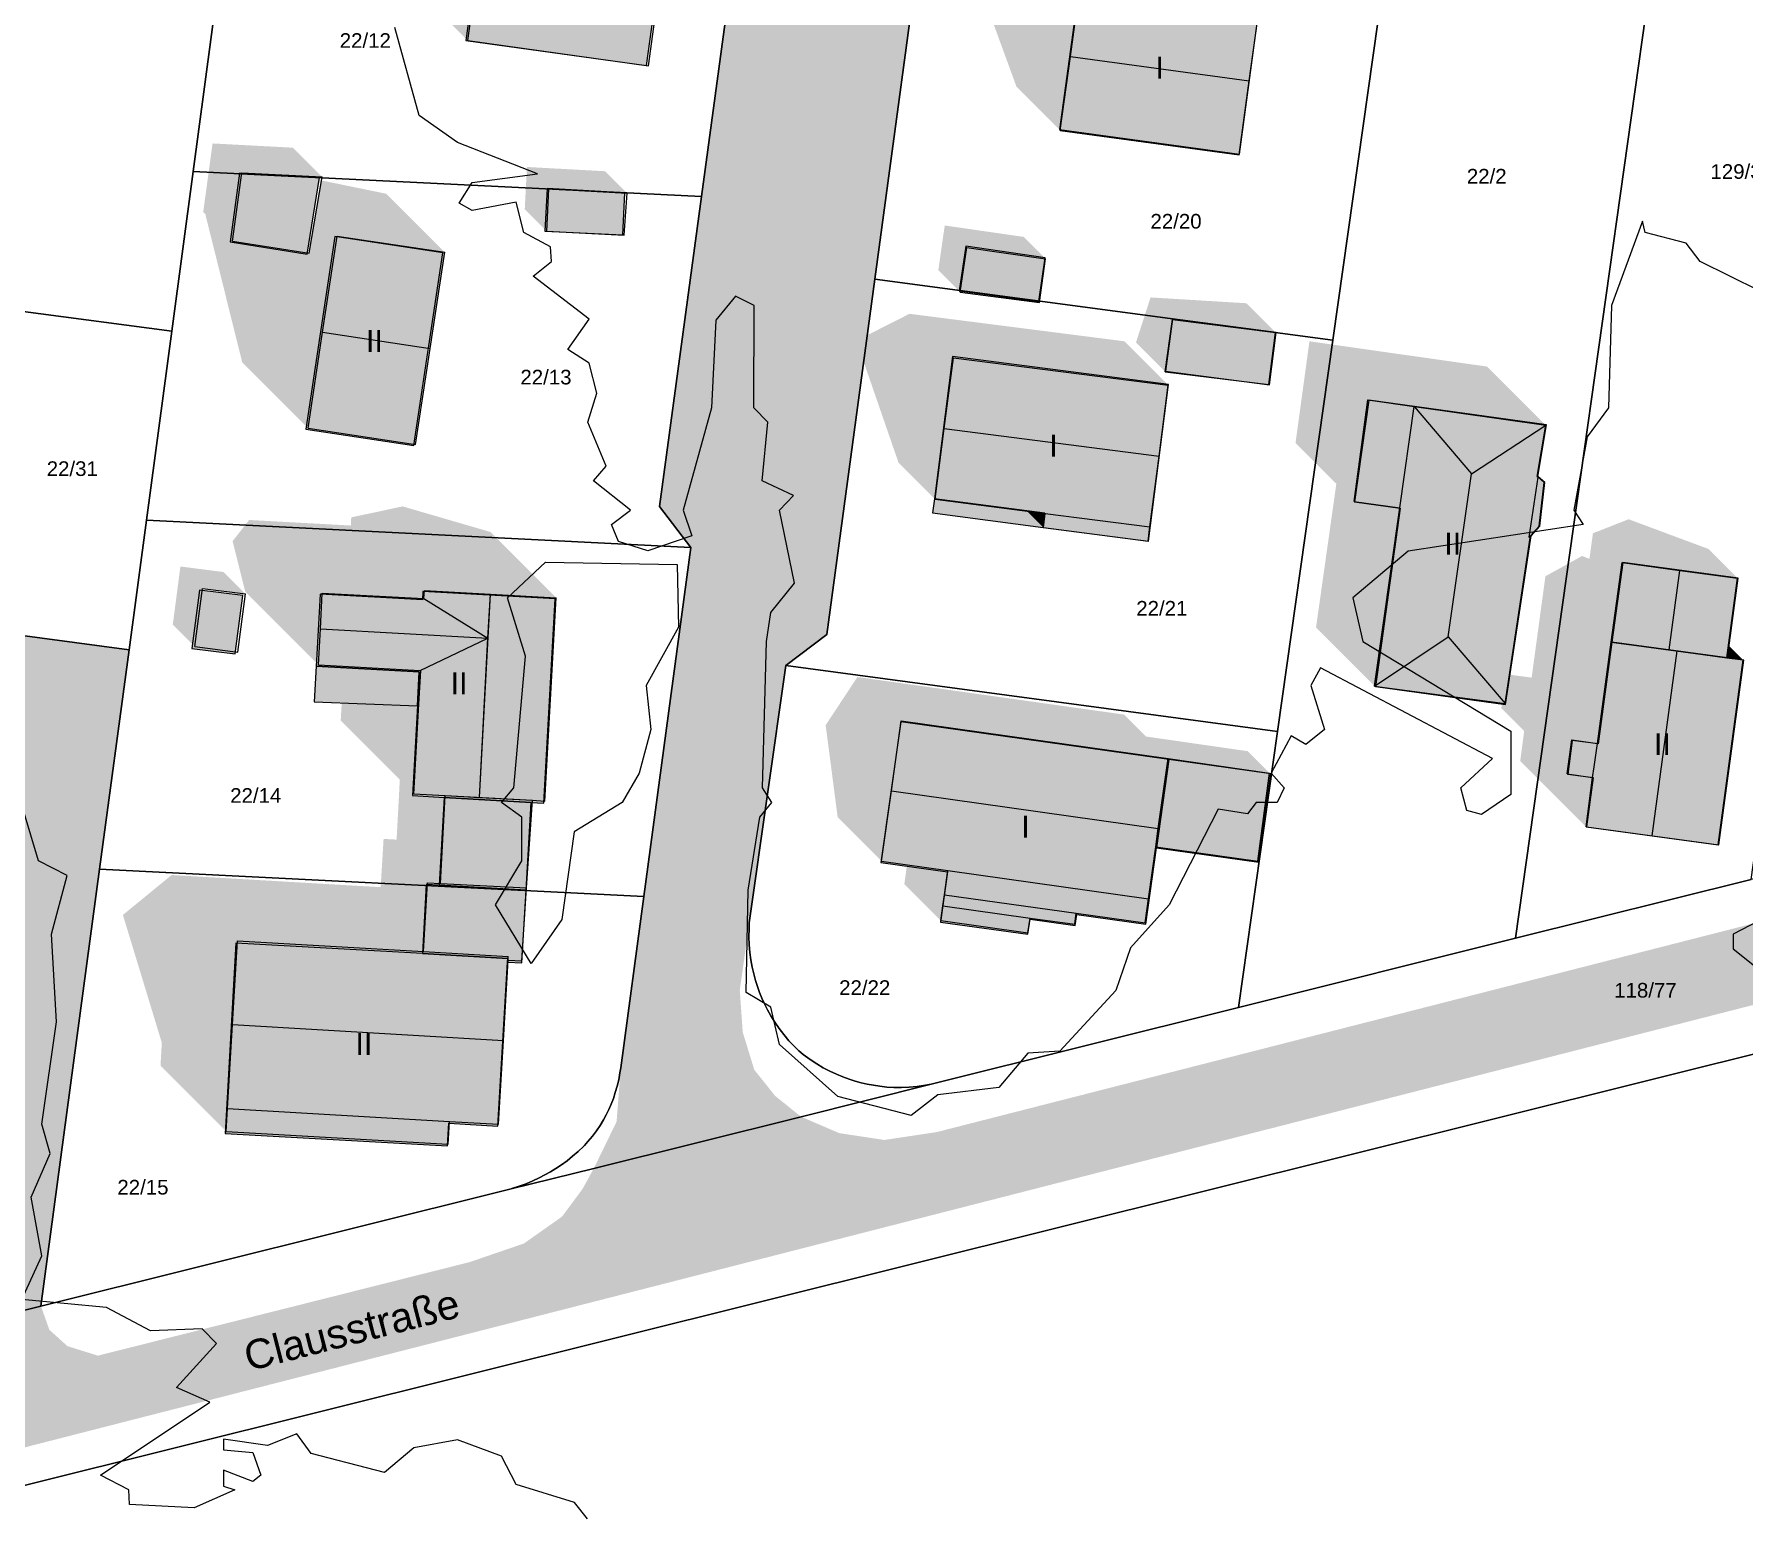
# Model space of a CAD drawing. Header units: millimetres. Extents: x 238 to 3518, y -74 to 2735.
# Drawn here: x 1801.6 to 1918.4, y 1655.5 to 1756.8 of the extents above; entities that cross this region are included whole.
import ezdxf
from ezdxf.enums import TextEntityAlignment as Align

# ---------------------------------------------------------------- set-up
doc = ezdxf.new("R2010")
doc.units = ezdxf.units.MM
for name, color, linetype in [('LP_Flurstueck_bez', 7, 'Continuous'), ('LP_Flurstuecke', 8, 'Continuous'), ('LP_Gebaeude_Dachaufsicht', 9, 'Continuous'), ('LP_Gebaeude_Dachschatten', 253, 'Continuous'), ('LP_Gebaeude_F', 254, 'Continuous'), ('LP_Gebaeude_Geschosszahl', 7, 'Continuous'), ('LP_Gebaeude_Schatten', 7, 'Continuous'), ('LP_Gebaeude_U', 7, 'Continuous'), ('LP_Topographie_Hoehenlinien', 8, 'Continuous'), ('LP_Verkehr_Strassen', 9, 'Continuous'), ('LP_Verkehr_Strassennamen', 7, 'Continuous')]:
    doc.layers.add(name, color=color, linetype=linetype)
doc.styles.get("Standard").update_dxf_attribs({"font": 'arial.ttf'})

msp = doc.modelspace()

# ---------------------------------------------------------------- hatches: boundary and pattern name
at = {"layer": 'LP_Gebaeude_Dachschatten'}
for points in [[(1885.31, 1758.64), (1873.08, 1760.3), (1872.39, 1755.24), (1884.62, 1753.58)], [(1829.62, 1741.85), (1822.27, 1742.96), (1821.27, 1736.39), (1828.63, 1735.27)], [(1879.08, 1732.76), (1864.39, 1734.64), (1863.76, 1729.8), (1878.46, 1727.91)], [(1898.21, 1715.55), (1899.81, 1726.7), (1895.88, 1731.31), (1894.9, 1724.36), (1893.18, 1712.18)], [(1899.81, 1726.7), (1904.88, 1730.03), (1895.88, 1731.31)], [(1910.11, 1720.63), (1909.36, 1715.19), (1913.31, 1714.66), (1914.05, 1720.09)], [(1832.57, 1715.45), (1828.2, 1718.16), (1828.2, 1718.16), (1821.25, 1718.54), (1821.12, 1716.09)], [(1832.74, 1718.47), (1828.23, 1718.72), (1828.2, 1718.16), (1828.2, 1718.16), (1832.57, 1715.45)], [(1831.99, 1704.57), (1835.62, 1704.37), (1836.47, 1704.32), (1837.24, 1718.22), (1832.74, 1718.47)], [(1832.57, 1715.45), (1827.95, 1713.25), (1827.98, 1713.25), (1827.85, 1710.95), (1827.51, 1704.82), (1829.65, 1704.7), (1831.99, 1704.57)], [(1913.87, 1714.58), (1909.36, 1715.19), (1908.42, 1708.26), (1908.42, 1708.26), (1908.2, 1706.66), (1908.09, 1705.94), (1907.64, 1702.56), (1912.15, 1701.95)], [(1878.4, 1702.44), (1879.07, 1707.23), (1860.83, 1709.8), (1860.16, 1705.01)], [(1908.09, 1705.94), (1908.2, 1706.66), (1908.42, 1708.26), (1906.66, 1708.5), (1906.35, 1706.17)], [(1833.63, 1687.95), (1833.95, 1693.44), (1833.96, 1693.69), (1828.16, 1694.02), (1815.45, 1694.76), (1815.12, 1689.03)]]:
    msp.add_hatch(color=253, dxfattribs=at).paths.add_polyline_path(points)
at = {"layer": 'LP_Gebaeude_F'}
for points in [[(1831.07, 1756.34), (1843.41, 1754.62), (1844.8, 1764.64), (1832.46, 1766.35)], [(1871.65, 1750.24), (1883.94, 1748.56), (1885.32, 1758.7), (1873.04, 1760.38)], [(1814.95, 1742.57), (1820.21, 1741.72), (1821.05, 1746.97), (1815.58, 1747.25)], [(1836.47, 1743.29), (1841.79, 1743.05), (1841.94, 1745.92), (1836.62, 1746.2)], [(1820.13, 1729.74), (1827.51, 1728.63), (1829.48, 1741.82), (1822.11, 1742.93)], [(1864.79, 1739.2), (1870.24, 1738.49), (1870.67, 1741.47), (1865.24, 1742.27)], [(1878.9, 1733.71), (1886, 1732.79), (1886.46, 1736.36), (1879.37, 1737.29)], [(1863.09, 1724.98), (1870.65, 1724), (1870.53, 1723.03), (1877.72, 1722.1), (1879.1, 1732.8), (1864.34, 1734.71)], [(1891.82, 1724.79), (1894.94, 1724.35), (1893.25, 1712.16), (1902.14, 1710.92), (1903.89, 1722.46), (1904.49, 1723.12), (1904.82, 1726.1), (1904.34, 1726.52), (1904.93, 1730.05), (1892.79, 1731.74)], [(1862.96, 1724.02), (1870.53, 1723.03), (1870.65, 1724), (1863.09, 1724.98)], [(1909.41, 1715.18), (1917.3, 1714.11), (1918.04, 1719.56), (1910.15, 1720.63)], [(1812.33, 1714.76), (1815.3, 1714.38), (1815.81, 1718.37), (1812.85, 1718.75)], [(1820.83, 1713.54), (1827.88, 1713.15), (1827.76, 1710.84), (1827.42, 1704.7), (1829.59, 1704.57), (1835.53, 1704.23), (1836.4, 1704.18), (1837.16, 1718.15), (1828.12, 1718.65), (1828.09, 1718.08), (1821.1, 1718.46)], [(1906.39, 1706.15), (1908.13, 1705.92), (1907.67, 1702.55), (1916.71, 1701.32), (1918.42, 1713.96), (1917.3, 1714.11), (1909.41, 1715.18), (1908.46, 1708.24), (1906.7, 1708.47)], [(1820.7, 1711.1), (1827.76, 1710.84), (1827.88, 1713.15), (1820.83, 1713.54)], [(1859.44, 1700.12), (1863.99, 1699.48), (1863.51, 1696.04), (1869.49, 1695.21), (1869.63, 1696.23), (1872.72, 1695.8), (1872.82, 1696.56), (1877.54, 1695.9), (1878.27, 1701.13), (1879.12, 1707.15), (1860.79, 1709.73)], [(1878.27, 1701.13), (1885.26, 1700.14), (1886.1, 1706.17), (1879.12, 1707.15)], [(1829.24, 1698.56), (1835.18, 1698.22), (1835.53, 1704.23), (1829.59, 1704.57)], [(1828.09, 1693.89), (1833.93, 1693.56), (1833.92, 1693.3), (1834.89, 1693.25), (1835.18, 1698.22), (1829.24, 1698.56), (1828.35, 1698.61)], [(1814.61, 1681.59), (1829.8, 1680.73), (1829.89, 1682.29), (1833.26, 1682.09), (1833.92, 1693.3), (1833.93, 1693.56), (1828.09, 1693.89), (1815.34, 1694.61)]]:
    msp.add_hatch(color=254, dxfattribs=at).paths.add_polyline_path(points)
at = {"layer": 'LP_Gebaeude_Schatten'}
for points in [[(1844.94, 1764.59), (1832.59, 1766.32), (1831.19, 1756.32), (1828.19, 1759.32), (1826.32, 1764.44), (1827.51, 1764.37), (1827.75, 1769.34), (1829.09, 1769.82), (1841.94, 1767.59), (1844.94, 1764.59)], [(1865.39, 1762.24), (1870.08, 1763.3), (1882.31, 1761.64), (1885.31, 1758.64), (1873.08, 1760.3), (1871.7, 1750.18), (1868.7, 1753.18), (1865.39, 1762.24)], [(1813.27, 1744.39), (1813.3, 1744.41), (1813.11, 1744.6), (1813.75, 1749.29), (1819.23, 1749), (1821.23, 1747), (1815.75, 1747.29), (1815.11, 1742.6), (1820.36, 1741.79), (1821.19, 1746.76), (1825.62, 1745.85), (1829.62, 1741.85), (1822.27, 1742.96), (1820.28, 1729.81), (1815.78, 1734.31), (1813.27, 1744.39)], [(1835.24, 1747.68), (1840.58, 1747.39), (1842.08, 1745.89), (1836.74, 1746.18), (1836.59, 1743.28), (1835.09, 1744.78), (1835.24, 1747.68)], [(1863.8, 1743.68), (1869.19, 1742.9), (1870.69, 1741.4), (1865.3, 1742.18), (1864.86, 1739.12), (1863.36, 1740.62), (1863.8, 1743.68)], [(1877.87, 1738.76), (1884.42, 1738.36), (1886.42, 1736.36), (1879.37, 1737.26), (1878.87, 1733.67), (1876.87, 1735.67), (1877.87, 1738.76)], [(1857.76, 1735.8), (1861.39, 1737.64), (1876.08, 1735.76), (1879.08, 1732.76), (1864.39, 1734.64), (1863.14, 1724.96), (1860.64, 1727.46), (1857.76, 1735.8)], [(1890.57, 1726.02), (1887.78, 1728.81), (1888.73, 1735.76), (1891.88, 1735.31), (1900.88, 1734.03), (1904.88, 1730.03), (1895.88, 1731.31), (1892.73, 1731.76), (1891.78, 1724.81), (1894.9, 1724.36), (1893.18, 1712.18), (1889.18, 1716.18), (1890.57, 1726.02)], [(1904.36, 1726.46), (1904.3, 1726.52), (1904.31, 1726.56), (1904.77, 1726.1), (1904.36, 1726.46)], [(1815.12, 1722.09), (1816.25, 1723.54), (1823.2, 1723.16), (1823.23, 1723.72), (1824.98, 1724.09), (1826.74, 1724.47), (1826.74, 1724.47), (1826.74, 1724.47), (1832.74, 1722.72), (1837.24, 1718.22), (1832.74, 1718.47), (1828.23, 1718.72), (1828.2, 1718.16), (1821.25, 1718.54), (1821.12, 1716.09), (1820.98, 1713.64), (1815.98, 1718.64), (1815.12, 1722.09)], [(1870.67, 1723.99), (1870.54, 1723.02), (1869.41, 1724.15), (1870.67, 1723.99)], [(1903.92, 1712.76), (1904.86, 1719.69), (1907.37, 1721.08), (1907.87, 1720.88), (1908.11, 1722.63), (1910.55, 1723.59), (1916, 1721.56), (1918, 1719.56), (1910.11, 1720.63), (1909.36, 1715.19), (1908.42, 1708.26), (1908.42, 1708.26), (1906.66, 1708.5), (1906.35, 1706.17), (1908.09, 1705.94), (1907.64, 1702.56), (1903.14, 1707.06), (1903.41, 1709.11), (1901.85, 1710.67), (1901.89, 1711), (1902.1, 1710.98), (1902.4, 1712.96), (1903.92, 1712.76), (1903.92, 1712.76)], [(1815.99, 1718.48), (1813.05, 1718.86), (1812.53, 1714.88), (1811.03, 1716.38), (1811.55, 1720.36), (1814.49, 1719.98), (1815.99, 1718.48)], [(1909.36, 1715.19), (1917.26, 1714.12), (1913.87, 1714.58), (1909.36, 1715.19)], [(1917.26, 1714.12), (1917.37, 1714.97), (1918.38, 1713.97), (1917.26, 1714.12)], [(1822.51, 1709.82), (1822.51, 1709.82), (1822.72, 1713.54), (1827.95, 1713.25), (1827.98, 1713.25), (1827.85, 1710.95), (1827.51, 1704.82), (1829.65, 1704.7), (1829.33, 1698.68), (1828.44, 1698.73), (1828.16, 1694.02), (1815.45, 1694.76), (1815.12, 1689.03), (1814.78, 1683.29), (1814.69, 1681.73), (1810.19, 1686.23), (1810.28, 1687.79), (1807.62, 1696.53), (1810.95, 1699.26), (1823.66, 1698.52), (1825.24, 1698.43), (1825.44, 1701.73), (1826.33, 1701.68), (1826.55, 1705.78), (1822.51, 1709.82), (1822.51, 1709.82)], [(1884.5, 1707.73), (1886, 1706.23), (1879.07, 1707.23), (1860.83, 1709.8), (1860.16, 1705.01), (1859.48, 1700.21), (1856.48, 1703.21), (1855.66, 1709.51), (1857.83, 1712.8), (1876.07, 1710.23), (1877.57, 1708.73), (1884.5, 1707.73)], [(1861.18, 1699.66), (1861.23, 1699.96), (1864.02, 1699.57), (1863.79, 1697.91), (1863.68, 1697.16), (1863.54, 1696.14), (1861.04, 1698.64), (1861.18, 1699.66)]]:
    msp.add_hatch(color=7, dxfattribs=at).paths.add_polyline_path(points)
at = {"layer": 'LP_Verkehr_Strassen'}
for points in [[(1814.41, 1875.44), (1831.17, 1873.19), (1840.09, 1871.99), (1849.02, 1870.8), (1861.79, 1869.08), (1864.42, 1867.53), (1865.2, 1864.6), (1860.15, 1826.97), (1843.4, 1829.19), (1834.48, 1830.36), (1834.09, 1827.39), (1859.75, 1824), (1857.76, 1809.14), (1855.77, 1794.3), (1855.57, 1793.63), (1853.46, 1792.18), (1850.4, 1769.54), (1847.17, 1745.66), (1844.31, 1724.46), (1846.45, 1721.66), (1843.23, 1697.78), (1841.65, 1686.08), (1841.37, 1682.4), (1839.81, 1679.19), (1853.98, 1682.73), (1852.21, 1684.15), (1850.78, 1685.94), (1849.99, 1688.52), (1849.79, 1691.39), (1850.44, 1695.99), (1852.94, 1713.58), (1855.74, 1715.7), (1859.03, 1740), (1862.65, 1766.79), (1865.66, 1789.08), (1863.53, 1791.89), (1863.79, 1793.93), (1865.79, 1808.78), (1867.85, 1824.12), (1869.72, 1837.99), (1870.91, 1846.91), (1872.11, 1855.82), (1874.24, 1871.64), (1876.87, 1876.67), (1878.28, 1880.25), (1879.48, 1881.4), (1881.67, 1882.19), (1887.8, 1876.95), (1914.83, 1854.74), (1914.19, 1850.12), (1912.97, 1841.23), (1915.95, 1840.83), (1917.55, 1852.5), (1937.93, 1835.76), (1958.82, 1818.55), (1978.23, 1802.55), (1979.75, 1798.1), (1996.84, 1784.07), (2015.88, 1768.44), (2016.22, 1770.84), (2033.01, 1757.14), (2036.22, 1749), (2032.37, 1721.08), (2031.69, 1716.13), (2043.91, 1716.77), (2043.35, 1718.05), (2043.26, 1719.41), (2043.61, 1721.88), (2047.18, 1747.11), (2047.41, 1749.84), (2047.29, 1751.62), (2047.08, 1753.19), (2046.68, 1754.76), (2050.9, 1754.92), (2051.49, 1759.27), (2038.58, 1766.14), (2017.9, 1783.01), (1998.87, 1798.61), (1981.79, 1812.58), (1979.46, 1811.29), (1979.54, 1811.84), (1960.09, 1827.8), (1933.48, 1849.64), (1922.2, 1858.9), (1908.9, 1869.82), (1896.16, 1880.27), (1883.38, 1890.76), (1874.55, 1896.55), (1865.63, 1897.74), (1855.95, 1899.03), (1854.59, 1901.3), (1854.22, 1904.37), (1856.6, 1922.15), (1856.36, 1933.56), (1852.83, 1934.04), (1853.09, 1922.33), (1849.68, 1896.89), (1851.42, 1896.66), (1849.03, 1878.83), (1847.51, 1876.18), (1844.53, 1875.4), (1814.94, 1879.37)], [(1684.95, 1630.49), (1691.98, 1632.44), (1711.15, 1637.4), (1790.26, 1657.39), (1961.12, 1701.14), (1963.45, 1700.95), (1965.01, 1700.21), (1965.96, 1698.57), (1974.99, 1700.55), (1975.95, 1702.44), (1977.38, 1703.89), (1979.48, 1704.73), (1982.82, 1705.37), (2008.39, 1706.67), (2070.66, 1709.79), (2097.35, 1711.14), (2100.3, 1711.45), (2103.91, 1712.08), (2108.9, 1713.37), (2114.41, 1714.95), (2118.28, 1716.86), (2121.14, 1718.44), (2122.96, 1719.16), (2125.74, 1719.56), (2128.28, 1719.63), (2131.61, 1719.24), (2133.86, 1718.62), (2136.34, 1717.56), (2138.1, 1716.53), (2140.74, 1715.43), (2144.02, 1714.64), (2147.73, 1714.7), (2159.2, 1716.02), (2151.7, 1720.1), (2147.65, 1719.4), (2144.23, 1719.56), (2141.69, 1720.51), (2139.63, 1722.02), (2138.36, 1723.86), (2137.87, 1725.4), (2137.57, 1727.59), (2130.34, 1733.9), (2127.01, 1729.79), (2123.6, 1726.38), (2118.67, 1723.05), (2113.52, 1720.45), (2108.36, 1718.52), (2102.64, 1717.02), (2095.81, 1716.06), (2049.86, 1714.95), (2047, 1715.11), (2045.17, 1715.59), (2043.91, 1716.77), (2031.69, 1716.13), (2030.92, 1714.55), (2029.38, 1713.76), (2026.84, 1713.21), (1985.72, 1710.9), (1981.67, 1710.59), (1978.26, 1709.63), (1975.09, 1708.13), (1972.39, 1706.54), (1970.08, 1705.9), (1967.47, 1705.82), (1964.93, 1706.22), (1962.15, 1706.62), (1959.45, 1706.22), (1919.84, 1696.14), (1863.25, 1681.68), (1859.67, 1681.14), (1856.58, 1681.61), (1853.98, 1682.73), (1839.81, 1679.19), (1839.04, 1677.79), (1837.64, 1675.9), (1835.03, 1674.06), (1831.33, 1672.79), (1805.91, 1666.39), (1803.83, 1667.04), (1802.59, 1668.16), (1802.02, 1669.78), (1806.03, 1699.66), (1808.04, 1714.67), (1798.34, 1715.97), (1797.7, 1716.8), (1800.46, 1737.85), (1797.09, 1738.3), (1796.02, 1730.37), (1791.76, 1698.65), (1798.7, 1697.66), (1794.71, 1667.95), (1794.24, 1666.23), (1792.96, 1664.5), (1791.26, 1662.82), (1767.65, 1656.75), (1765.53, 1657.17), (1763.87, 1658.36), (1763.39, 1660.12), (1759.74, 1659.21), (1759.41, 1657.63), (1758.11, 1655.82), (1756.01, 1654.09), (1694.02, 1638.79), (1689.27, 1637.85), (1685.89, 1637.67)]]:
    msp.add_hatch(color=9, dxfattribs=at).paths.add_polyline_path(points)

# ---------------------------------------------------------------- linework, layer by layer
at = {"layer": 'LP_Flurstuecke', "color": 8}
for points in [[(1790.01, 1767.74), (1799.07, 1753.18), (1797.09, 1738.3), (1800.46, 1737.85), (1810.96, 1736.45), (1812.43, 1747.38), (1815.62, 1771.23), (1818.95, 1796.02), (1803.92, 1796.71), (1803.65, 1794.77), (1801.16, 1776.2), (1791.22, 1776.64)], [(1883.88, 1690.21), (1902.82, 1694.94), (1916.41, 1791.48), (1909.21, 1791.82), (1898.31, 1792.33), (1897.61, 1787.36), (1894.11, 1762.6), (1890.33, 1735.84), (1886.55, 1709.07)], [(1902.82, 1694.94), (1918.92, 1698.96), (1931.72, 1790.77), (1916.41, 1791.48)], [(1812.43, 1747.38), (1847.17, 1745.66), (1850.4, 1769.54), (1815.62, 1771.23)], [(1859.03, 1740), (1890.33, 1735.84), (1894.11, 1762.6), (1862.65, 1766.79)], [(1809.23, 1723.52), (1846.45, 1721.66), (1844.31, 1724.46), (1847.17, 1745.66), (1812.43, 1747.38), (1810.96, 1736.45)], [(1852.94, 1713.58), (1886.55, 1709.07), (1890.33, 1735.84), (1859.03, 1740), (1855.74, 1715.7)], [(1791.76, 1698.65), (1798.7, 1697.66), (1794.71, 1667.95), (1802.02, 1669.78), (1806.03, 1699.66), (1808.04, 1714.67), (1798.34, 1715.97), (1797.7, 1716.8), (1800.46, 1737.85), (1797.09, 1738.3), (1796.02, 1730.37)], [(1797.7, 1716.8), (1798.34, 1715.97), (1808.04, 1714.67), (1809.23, 1723.52), (1810.96, 1736.45), (1800.46, 1737.85)], [(1806.03, 1699.66), (1843.23, 1697.78), (1846.45, 1721.66), (1809.23, 1723.52), (1808.04, 1714.67)], [(1850.44, 1695.99), (1850.42, 1695.61), (1850.41, 1695.04), (1850.43, 1694.49), (1850.47, 1693.96), (1850.54, 1693.45), (1850.63, 1692.96), (1850.74, 1692.5), (1850.86, 1692.05), (1850.99, 1691.63), (1851.14, 1691.23), (1851.3, 1690.84), (1851.48, 1690.44), (1851.69, 1690.03), (1851.92, 1689.62), (1852.18, 1689.2), (1852.47, 1688.77), (1852.8, 1688.35), (1853.15, 1687.93), (1853.55, 1687.51), (1853.82, 1687.24), (1854.13, 1686.99), (1854.59, 1686.65), (1855.05, 1686.34), (1855.5, 1686.08), (1855.95, 1685.84), (1856.4, 1685.63), (1856.83, 1685.45), (1857.26, 1685.29), (1857.68, 1685.16), (1858.08, 1685.05), (1858.49, 1684.96), (1858.92, 1684.88), (1859.37, 1684.81), (1859.84, 1684.76), (1860.33, 1684.73), (1860.84, 1684.73), (1861.37, 1684.75), (1861.91, 1684.8), (1862.48, 1684.88), (1862.88, 1684.96), (1883.88, 1690.21), (1886.55, 1709.07), (1852.94, 1713.58)], [(1802.02, 1669.78), (1834.15, 1677.8), (1834.21, 1677.82), (1834.71, 1677.98), (1835.19, 1678.15), (1835.64, 1678.34), (1836.07, 1678.54), (1836.47, 1678.75), (1836.85, 1678.96), (1837.22, 1679.19), (1837.6, 1679.44), (1837.98, 1679.72), (1838.36, 1680.03), (1838.74, 1680.36), (1839.12, 1680.72), (1839.17, 1680.77), (1839.41, 1681.03), (1839.72, 1681.4), (1839.99, 1681.77), (1840.24, 1682.14), (1840.47, 1682.51), (1840.66, 1682.87), (1840.84, 1683.23), (1841, 1683.59), (1841.15, 1683.97), (1841.28, 1684.38), (1841.41, 1684.81), (1841.51, 1685.26), (1841.6, 1685.73), (1841.65, 1686.08), (1843.23, 1697.78), (1806.03, 1699.66)], [(1790.89, 1655.02), (1798.56, 1624.89), (1799.52, 1621.12), (1808.07, 1587.45), (1840.87, 1595.93), (1847.52, 1566.2), (1862.9, 1576.03), (1870.23, 1578.12), (1877.51, 1580.85), (1903.43, 1589.63), (1905.2, 1590.33), (1934.4, 1596.33), (1932, 1613.72), (1931.18, 1620.44), (1929.97, 1630.29), (1929.85, 1631.27), (1928.84, 1638.36), (1921.96, 1686.7), (1921.82, 1687.69)]]:
    msp.add_lwpolyline(points, close=True, dxfattribs=at)
for points in [[(1850.4, 1769.54), (1847.17, 1745.66), (1844.31, 1724.46), (1846.45, 1721.66), (1843.23, 1697.78), (1841.65, 1686.08), (1841.6, 1685.73), (1841.51, 1685.26), (1841.41, 1684.81), (1841.28, 1684.38), (1841.15, 1683.97), (1841, 1683.59), (1840.84, 1683.23), (1840.66, 1682.87), (1840.47, 1682.51), (1840.24, 1682.14), (1839.99, 1681.77), (1839.72, 1681.4), (1839.41, 1681.03), (1839.17, 1680.77), (1839.12, 1680.72), (1838.74, 1680.36), (1838.36, 1680.03), (1837.98, 1679.72), (1837.6, 1679.44), (1837.22, 1679.19), (1836.85, 1678.96), (1836.47, 1678.75), (1836.07, 1678.54), (1835.64, 1678.34), (1835.19, 1678.15), (1834.71, 1677.98), (1834.21, 1677.82), (1834.15, 1677.8), (1839.81, 1679.19), (1853.98, 1682.73), (1862.88, 1684.96), (1862.48, 1684.88), (1861.91, 1684.8), (1861.37, 1684.75), (1860.84, 1684.73), (1860.33, 1684.73), (1859.84, 1684.76), (1859.37, 1684.81), (1858.92, 1684.88), (1858.49, 1684.96), (1858.08, 1685.05), (1857.68, 1685.16), (1857.26, 1685.29), (1856.83, 1685.45), (1856.4, 1685.63), (1855.95, 1685.84), (1855.5, 1686.08), (1855.05, 1686.34), (1854.59, 1686.65), (1854.13, 1686.99), (1853.82, 1687.24), (1853.55, 1687.51), (1853.15, 1687.93), (1852.8, 1688.35), (1852.47, 1688.77), (1852.18, 1689.2), (1851.92, 1689.62), (1851.69, 1690.03), (1851.48, 1690.44), (1851.3, 1690.84), (1851.14, 1691.23), (1850.99, 1691.63), (1850.86, 1692.05), (1850.74, 1692.5), (1850.63, 1692.96), (1850.54, 1693.45), (1850.47, 1693.96), (1850.43, 1694.49), (1850.41, 1695.04), (1850.42, 1695.61), (1850.44, 1695.99), (1852.94, 1713.58), (1855.74, 1715.7), (1859.03, 1740), (1862.65, 1766.79)], [(2067.1, 1717.99), (2051.22, 1717.15), (2043.91, 1716.77), (2031.69, 1716.13), (2026.67, 1715.86), (2008.45, 1714.9), (1986.98, 1713.77), (1975.82, 1713.18), (1965.44, 1710.58), (1939.25, 1704.04), (1918.92, 1698.96), (1902.82, 1694.94), (1883.88, 1690.21), (1862.88, 1684.96), (1853.98, 1682.73), (1839.81, 1679.19), (1834.15, 1677.8), (1802.02, 1669.78), (1794.71, 1667.95), (1786.32, 1665.84), (1763.39, 1660.12), (1759.74, 1659.21), (1735.17, 1653.09)], [(1692.25, 1630.4), (1711.62, 1635.22), (1738.83, 1642.02), (1768.55, 1649.44), (1790.89, 1655.02), (1921.82, 1687.69), (1940.21, 1692.28), (1965.96, 1698.57), (1974.99, 1700.55), (1980.23, 1701.69), (2008.38, 1703.19), (2033.62, 1704.53), (2039.96, 1704.87), (2069.77, 1706.44)]]:
    msp.add_lwpolyline(points, dxfattribs=at)
at = {"layer": 'LP_Gebaeude_Dachaufsicht', "color": 9}
for p, q in [((1831.19, 1756.32, 80.83), (1831.89, 1761.32, 86.27)), ((1872.39, 1755.24, 86.09), (1873.08, 1760.3, 80.46)), ((1843.54, 1754.59, 80.83), (1844.24, 1759.59, 86.27)), ((1884.62, 1753.58, 86.09), (1885.31, 1758.64, 80.46)), ((1831.19, 1756.32, 80.83), (1843.54, 1754.59, 80.83)), ((1871.7, 1750.18, 80.46), (1872.39, 1755.24, 86.09)), ((1872.39, 1755.24, 86.09), (1884.62, 1753.58, 86.09)), ((1883.93, 1748.51, 80.46), (1884.62, 1753.58, 86.09)), ((1871.7, 1750.18, 80.46), (1883.93, 1748.51, 80.46)), ((1815.11, 1742.6, 78.29), (1815.75, 1747.29, 78.29)), ((1815.75, 1747.29, 78.29), (1821.23, 1747, 78.29)), ((1820.36, 1741.79, 78.29), (1821.23, 1747, 78.29)), ((1836.59, 1743.28, 78.37), (1836.74, 1746.18, 78.37)), ((1836.74, 1746.18, 78.37), (1842.08, 1745.89, 78.37)), ((1841.89, 1743.02, 78.37), (1842.08, 1745.89, 78.37)), ((1815.11, 1742.6, 78.29), (1820.36, 1741.79, 78.29)), ((1821.27, 1736.39, 86.74), (1822.27, 1742.96, 81.87)), ((1822.27, 1742.96, 81.87), (1829.62, 1741.85, 81.87)), ((1836.59, 1743.28, 78.37), (1841.89, 1743.02, 78.37)), ((1828.63, 1735.27, 86.74), (1829.62, 1741.85, 81.87)), ((1864.86, 1739.12, 78.71), (1865.3, 1742.18, 78.71)), ((1865.3, 1742.18, 78.71), (1870.69, 1741.4, 78.71)), ((1870.28, 1738.42, 78.71), (1870.69, 1741.4, 78.71)), ((1864.86, 1739.12, 78.71), (1870.28, 1738.42, 78.71)), ((1878.87, 1733.67, 78.72), (1879.37, 1737.26, 78.72)), ((1879.37, 1737.26, 78.72), (1886.42, 1736.36, 78.72)), ((1820.28, 1729.81, 81.87), (1821.27, 1736.39, 86.74)), ((1821.27, 1736.39, 86.74), (1828.63, 1735.27, 86.74)), ((1885.95, 1732.81, 78.72), (1886.42, 1736.36, 78.72)), ((1827.63, 1728.7, 81.87), (1828.63, 1735.27, 86.74)), ((1863.76, 1729.8, 84.53), (1864.39, 1734.64, 80.58)), ((1864.39, 1734.64, 80.58), (1879.08, 1732.76, 80.58)), ((1878.87, 1733.67, 78.72), (1885.95, 1732.81, 78.72)), ((1878.46, 1727.91, 84.53), (1879.08, 1732.76, 80.58)), ((1891.78, 1724.81, 81.58), (1892.73, 1731.76, 81.58)), ((1892.73, 1731.76, 81.58), (1895.88, 1731.31, 81.58)), ((1894.9, 1724.36, 81.58), (1895.88, 1731.31, 81.58)), ((1895.88, 1731.31, 81.58), (1904.88, 1730.03, 81.58)), ((1895.88, 1731.31, 81.58), (1899.81, 1726.7, 85.74)), ((1820.28, 1729.81, 81.87), (1827.63, 1728.7, 81.87)), ((1863.14, 1724.96, 80.58), (1863.76, 1729.8, 84.53)), ((1863.76, 1729.8, 84.53), (1878.46, 1727.91, 84.53)), ((1899.81, 1726.7, 85.74), (1904.88, 1730.03, 81.58)), ((1904.3, 1726.52, 81.65), (1904.88, 1730.03, 81.58)), ((1877.83, 1723.07, 80.58), (1878.46, 1727.91, 84.53)), ((1898.21, 1715.55, 85.74), (1899.81, 1726.7, 85.74)), ((1903.76, 1722.37, 81.58), (1904.36, 1726.46, 81.58)), ((1904.3, 1726.52, 81.65), (1904.36, 1726.46, 81.58)), ((1904.36, 1726.46, 81.58), (1904.77, 1726.1, 81.58)), ((1904.44, 1723.12, 81.58), (1904.77, 1726.1, 81.58)), ((1863.14, 1724.96, 80.58), (1870.67, 1723.99, 80.58)), ((1870.54, 1723.02, 80.58), (1870.67, 1723.99, 80.58)), ((1870.67, 1723.99, 80.58), (1877.83, 1723.07, 80.58)), ((1891.78, 1724.81, 81.58), (1894.9, 1724.36, 81.58)), ((1893.18, 1712.18, 81.58), (1894.9, 1724.36, 81.58)), ((1870.54, 1723.02, 80.58), (1877.71, 1722.1, 80.58)), ((1877.71, 1722.1, 80.58), (1877.83, 1723.07, 80.58)), ((1903.85, 1722.46, 81.58), (1904.44, 1723.12, 81.58)), ((1902.1, 1710.98, 81.58), (1903.83, 1722.31, 81.52)), ((1903.76, 1722.37, 81.58), (1903.83, 1722.31, 81.52)), ((1903.76, 1722.37, 81.58), (1903.83, 1722.31, 81.58)), ((1903.83, 1722.31, 81.58), (1903.85, 1722.46, 81.58)), ((1909.36, 1715.19, 78.77), (1910.11, 1720.63, 78.77)), ((1910.11, 1720.63, 78.77), (1914.05, 1720.09, 80.31)), ((1913.31, 1714.66, 80.31), (1914.05, 1720.09, 80.31)), ((1914.05, 1720.09, 80.31), (1918, 1719.56, 78.77)), ((1917.26, 1714.12, 78.77), (1918, 1719.56, 78.77)), ((1812.53, 1714.88, 77.48), (1813.05, 1718.86, 77.48)), ((1813.05, 1718.86, 77.48), (1815.99, 1718.48, 77.48)), ((1815.47, 1714.5, 77.48), (1815.99, 1718.48, 77.48)), ((1821.12, 1716.09, 84.22), (1821.25, 1718.54, 82.4)), ((1821.25, 1718.54, 82.4), (1828.2, 1718.16, 82.4)), ((1828.2, 1718.16, 82.4), (1828.23, 1718.72, 82.4)), ((1828.2, 1718.16, 82.4), (1828.2, 1718.16, 82.4)), ((1828.2, 1718.16, 82.4), (1828.2, 1718.16, 82.4)), ((1828.2, 1718.16, 82.4), (1832.57, 1715.45, 84.22)), ((1828.2, 1718.16, 82.4), (1832.57, 1715.45, 84.22)), ((1828.23, 1718.72, 82.4), (1832.74, 1718.47, 84.22)), ((1831.99, 1704.57, 84.22), (1832.74, 1718.47, 84.22)), ((1832.57, 1715.45, 84.22), (1832.74, 1718.47, 84.22)), ((1832.74, 1718.47, 84.22), (1837.24, 1718.22, 82.4)), ((1836.47, 1704.32, 82.4), (1837.24, 1718.22, 82.4)), ((1820.98, 1713.64, 82.4), (1821.12, 1716.09, 84.22)), ((1821.12, 1716.09, 84.22), (1832.57, 1715.45, 84.22)), ((1812.53, 1714.88, 77.48), (1815.47, 1714.5, 77.48)), ((1827.95, 1713.25, 82.4), (1832.57, 1715.45, 84.22)), ((1827.95, 1713.25, 82.4), (1832.57, 1715.45, 84.22)), ((1831.99, 1704.57, 84.22), (1832.57, 1715.45, 84.22)), ((1893.18, 1712.18, 81.58), (1898.21, 1715.55, 85.74)), ((1898.21, 1715.55, 85.74), (1902.1, 1710.98, 81.58)), ((1908.42, 1708.26, 81.84), (1909.36, 1715.19, 81.83)), ((1909.36, 1715.19, 81.83), (1913.87, 1714.58, 85.23)), ((1909.36, 1715.19, 78.77), (1913.31, 1714.66, 80.31)), ((1912.15, 1701.95, 85.23), (1913.87, 1714.58, 85.23)), ((1913.31, 1714.66, 80.31), (1917.26, 1714.12, 78.77)), ((1913.87, 1714.58, 85.23), (1917.26, 1714.12, 82.67)), ((1820.98, 1713.64, 82.4), (1827.95, 1713.25, 82.4)), ((1916.66, 1701.33, 81.83), (1918.38, 1713.97, 81.83)), ((1917.26, 1714.12, 82.67), (1918.38, 1713.97, 81.83)), ((1827.85, 1710.95, 82.41), (1827.98, 1713.25, 82.41)), ((1827.95, 1713.25, 82.4), (1827.98, 1713.25, 82.41)), ((1893.18, 1712.18, 81.58), (1902.1, 1710.98, 81.58)), ((1827.51, 1704.82, 82.4), (1827.85, 1710.95, 82.41)), ((1860.16, 1705.01, 82.23), (1860.83, 1709.8, 80.34)), ((1860.83, 1709.8, 80.34), (1879.07, 1707.23, 80.34)), ((1906.35, 1706.17, 81.83), (1906.66, 1708.5, 81.83)), ((1906.66, 1708.5, 81.83), (1908.42, 1708.26, 81.83)), ((1908.2, 1706.66, 81.83), (1908.42, 1708.26, 81.83)), ((1908.42, 1708.26, 81.83), (1908.42, 1708.26, 81.84)), ((1878.22, 1701.19, 77.97), (1879.07, 1707.23, 77.97)), ((1878.4, 1702.44, 82.23), (1879.07, 1707.23, 80.34)), ((1879.07, 1707.23, 77.97), (1886, 1706.23, 77.97)), ((1908.09, 1705.94, 81.83), (1908.2, 1706.66, 81.83)), ((1908.09, 1705.94, 81.83), (1908.2, 1706.66, 81.83)), ((1885.21, 1700.21, 77.97), (1886, 1706.23, 77.97)), ((1906.35, 1706.17, 81.83), (1908.09, 1705.94, 81.83)), ((1907.64, 1702.56, 81.83), (1908.09, 1705.94, 81.83)), ((1827.51, 1704.82, 82.4), (1829.65, 1704.7, 83.27)), ((1829.33, 1698.68, 79.51), (1829.65, 1704.7, 79.51)), ((1829.65, 1704.7, 83.27), (1831.99, 1704.57, 84.22)), ((1829.65, 1704.7, 79.51), (1835.62, 1704.37, 79.51)), ((1831.99, 1704.57, 84.22), (1835.62, 1704.37, 82.75)), ((1835.22, 1698.38, 79.51), (1835.62, 1704.37, 79.51)), ((1835.62, 1704.37, 82.75), (1836.47, 1704.32, 82.4)), ((1859.48, 1700.21, 80.34), (1860.16, 1705.01, 82.23)), ((1860.16, 1705.01, 82.23), (1878.4, 1702.44, 82.23)), ((1878.22, 1701.19, 81.74), (1878.4, 1702.44, 82.23)), ((1907.64, 1702.56, 81.83), (1912.15, 1701.95, 85.23)), ((1912.15, 1701.95, 85.23), (1916.66, 1701.33, 81.83)), ((1877.72, 1697.64, 80.34), (1878.22, 1701.19, 81.74)), ((1878.22, 1701.19, 77.97), (1885.21, 1700.21, 77.97)), ((1859.48, 1700.21, 80.34), (1864.02, 1699.57, 80.34)), ((1863.79, 1697.91, 80.34), (1864.02, 1699.57, 80.34)), ((1864.02, 1699.57, 80.34), (1877.72, 1697.64, 80.34)), ((1828.16, 1694.02, 79.51), (1828.44, 1698.73, 79.51)), ((1828.44, 1698.73, 79.51), (1829.33, 1698.68, 79.51)), ((1829.33, 1698.68, 79.51), (1835.22, 1698.38, 79.51)), ((1834.89, 1693.38, 79.51), (1835.22, 1698.38, 79.51)), ((1863.54, 1696.14, 79.67), (1863.68, 1697.16, 79.67)), ((1863.68, 1697.16, 80.11), (1863.79, 1697.91, 80.11)), ((1863.68, 1697.16, 80.11), (1869.63, 1696.32, 80.11)), ((1863.68, 1697.16, 79.67), (1869.63, 1696.32, 79.67)), ((1863.79, 1697.91, 80.34), (1872.79, 1696.64, 80.34)), ((1863.79, 1697.91, 80.11), (1872.79, 1696.64, 80.11)), ((1877.49, 1695.98, 80.34), (1877.72, 1697.64, 80.34)), ((1863.54, 1696.14, 79.67), (1869.49, 1695.31, 79.67)), ((1869.49, 1695.31, 79.67), (1869.63, 1696.32, 79.67)), ((1869.63, 1696.32, 80.11), (1872.69, 1695.89, 80.11)), ((1872.69, 1695.89, 80.11), (1872.79, 1696.64, 80.11)), ((1872.79, 1696.64, 80.34), (1877.49, 1695.98, 80.34)), ((1815.12, 1689.03, 85.51), (1815.45, 1694.76, 81.78)), ((1815.45, 1694.76, 81.78), (1828.16, 1694.02, 81.79)), ((1828.16, 1694.02, 79.51), (1833.96, 1693.69, 79.51)), ((1828.16, 1694.02, 81.79), (1833.96, 1693.69, 81.78)), ((1833.63, 1687.95, 85.51), (1833.95, 1693.44, 81.95)), ((1833.95, 1693.44, 81.95), (1833.96, 1693.69, 81.78)), ((1833.95, 1693.44, 79.51), (1833.96, 1693.69, 79.51)), ((1833.95, 1693.44, 79.51), (1834.89, 1693.38, 79.51)), ((1814.78, 1683.29, 81.78), (1815.12, 1689.03, 85.51)), ((1815.12, 1689.03, 85.51), (1833.63, 1687.95, 85.51)), ((1833.29, 1682.21, 81.78), (1833.63, 1687.95, 85.51)), ((1814.69, 1681.73, 81.78), (1814.78, 1683.29, 81.78)), ((1814.78, 1683.29, 81.78), (1829.94, 1682.41, 81.78)), ((1814.69, 1681.73, 81.78), (1829.85, 1680.85, 81.78)), ((1829.85, 1680.85, 81.78), (1829.94, 1682.41, 81.78)), ((1829.94, 1682.41, 81.78), (1833.29, 1682.21, 81.78))]:
    msp.add_line(p, q, dxfattribs=at)
at = {"layer": 'LP_Gebaeude_U', "color": 7}
for points in [[(1831.07, 1756.34), (1843.41, 1754.62), (1844.8, 1764.64), (1832.46, 1766.35)], [(1871.65, 1750.24), (1883.94, 1748.56), (1885.32, 1758.7), (1873.04, 1760.38)], [(1814.95, 1742.57), (1820.21, 1741.72), (1821.05, 1746.97), (1815.58, 1747.25)], [(1836.47, 1743.29), (1841.79, 1743.05), (1841.94, 1745.92), (1836.62, 1746.2)], [(1820.13, 1729.74), (1827.51, 1728.63), (1829.48, 1741.82), (1822.11, 1742.93)], [(1864.79, 1739.2), (1870.24, 1738.49), (1870.67, 1741.47), (1865.24, 1742.27)], [(1878.9, 1733.71), (1886, 1732.79), (1886.46, 1736.36), (1879.37, 1737.29)], [(1863.09, 1724.98), (1870.65, 1724), (1870.53, 1723.03), (1877.72, 1722.1), (1879.1, 1732.8), (1864.34, 1734.71)], [(1891.82, 1724.79), (1894.94, 1724.35), (1893.25, 1712.16), (1902.14, 1710.92), (1903.89, 1722.46), (1904.49, 1723.12), (1904.82, 1726.1), (1904.34, 1726.52), (1904.93, 1730.05), (1892.79, 1731.74)], [(1862.96, 1724.02), (1870.53, 1723.03), (1870.65, 1724), (1863.09, 1724.98)], [(1909.41, 1715.18), (1917.3, 1714.11), (1918.04, 1719.56), (1910.15, 1720.63)], [(1812.33, 1714.76), (1815.3, 1714.38), (1815.81, 1718.37), (1812.85, 1718.75)], [(1820.83, 1713.54), (1827.88, 1713.15), (1827.76, 1710.84), (1827.42, 1704.7), (1829.59, 1704.57), (1835.53, 1704.23), (1836.4, 1704.18), (1837.16, 1718.15), (1828.12, 1718.65), (1828.09, 1718.08), (1821.1, 1718.46)], [(1906.39, 1706.15), (1908.13, 1705.92), (1907.67, 1702.55), (1916.71, 1701.32), (1918.42, 1713.96), (1917.3, 1714.11), (1909.41, 1715.18), (1908.46, 1708.24), (1906.7, 1708.47)], [(1820.7, 1711.1), (1827.76, 1710.84), (1827.88, 1713.15), (1820.83, 1713.54)], [(1859.44, 1700.12), (1863.99, 1699.48), (1863.51, 1696.04), (1869.49, 1695.21), (1869.63, 1696.23), (1872.72, 1695.8), (1872.82, 1696.56), (1877.54, 1695.9), (1878.27, 1701.13), (1879.12, 1707.15), (1860.79, 1709.73)], [(1878.27, 1701.13), (1885.26, 1700.14), (1886.1, 1706.17), (1879.12, 1707.15)], [(1829.24, 1698.56), (1835.18, 1698.22), (1835.53, 1704.23), (1829.59, 1704.57)], [(1828.09, 1693.89), (1833.93, 1693.56), (1833.92, 1693.3), (1834.89, 1693.25), (1835.18, 1698.22), (1829.24, 1698.56), (1828.35, 1698.61)], [(1814.61, 1681.59), (1829.8, 1680.73), (1829.89, 1682.29), (1833.26, 1682.09), (1833.92, 1693.3), (1833.93, 1693.56), (1828.09, 1693.89), (1815.34, 1694.61)]]:
    msp.add_lwpolyline(points, close=True, dxfattribs=at)
at = {"layer": 'LP_Topographie_Hoehenlinien', "color": 8}
for points in [[(1919.49, 1739.2), (1915.44, 1741.21), (1914.49, 1742.48), (1911.67, 1743.21), (1911.49, 1743.98), (1909.37, 1738.21), (1909.17, 1731.22), (1907.72, 1729.22), (1906.8, 1724.22), (1907.44, 1723.22), (1895.49, 1721.41), (1891.69, 1718.22), (1892.38, 1715.22), (1902.49, 1709.1), (1902.49, 1704.76), (1900.49, 1703.4), (1899.49, 1703.67), (1899.09, 1705.22), (1901.25, 1707.22), (1889.49, 1713.44), (1888.83, 1712.22), (1889.75, 1709.22), (1888.49, 1708.19), (1887.49, 1708.78), (1886.11, 1706.22), (1887.01, 1705.22), (1886.52, 1704.22), (1885.09, 1704.22), (1884.49, 1703.44), (1882.49, 1703.76), (1879.15, 1697.22), (1876.49, 1694.29), (1875.49, 1691.37), (1871.66, 1687.22), (1869.49, 1687.07), (1867.49, 1684.73), (1863.32, 1684.22), (1861.5, 1682.82), (1856.5, 1684.11), (1852.5, 1687.66), (1851.91, 1690.22), (1850.23, 1691.22), (1850.36, 1698.22), (1851.16, 1703.22), (1851.97, 1704.22), (1851.35, 1705.22), (1851.61, 1715.22), (1851.91, 1717.22), (1853.54, 1719.22), (1852.5, 1724.22), (1853.46, 1725.22), (1851.33, 1726.22), (1851.7, 1730.22), (1850.75, 1731.22), (1850.78, 1738.21), (1849.5, 1738.84), (1848.15, 1737.21), (1847.86, 1731.22), (1845.92, 1724.22), (1846.5, 1722.46), (1843.5, 1721.43), (1841.5, 1722.06), (1841.03, 1723.22), (1842.32, 1724.22), (1839.8, 1726.22), (1840.65, 1727.22), (1839.4, 1730.22), (1840.02, 1732.22), (1839.5, 1734.27), (1838.03, 1735.21), (1839.5, 1737.27), (1835.67, 1740.21), (1836.92, 1741.21), (1836.84, 1742.21), (1835.03, 1743.21), (1834.5, 1745.28), (1831.5, 1744.7), (1830.6, 1745.21), (1831.5, 1746.61), (1835.95, 1747.21), (1830.5, 1749.35), (1827.87, 1751.21), (1826.2, 1757.21)], [(1835.52, 1693.22), (1833.09, 1697.22), (1834.89, 1700.22), (1834.9, 1703.22), (1833.5, 1704.22), (1834.35, 1705.22), (1835.14, 1714.22), (1833.91, 1718.22), (1836.5, 1720.65), (1845.5, 1720.49), (1845.61, 1716.22), (1843.4, 1712.22), (1843.71, 1709.22), (1842.91, 1706.22), (1841.75, 1704.22), (1838.47, 1702.22), (1837.63, 1696.22), (1835.52, 1693.22)], [(1839.38, 1655.22), (1838.5, 1656.34), (1834.5, 1657.57), (1833.5, 1659.51), (1830.5, 1660.63), (1827.5, 1660.09), (1825.5, 1658.4), (1820.5, 1659.69), (1819.5, 1661.05), (1817.5, 1660.25), (1814.5, 1660.67), (1814.5, 1659.96), (1816.5, 1659.76), (1817.04, 1658.22), (1816.5, 1657.78), (1814.5, 1658.57), (1814.5, 1657.46), (1815.27, 1657.22), (1812.5, 1655.99), (1808.08, 1656.22), (1808.03, 1657.22), (1806.09, 1658.22), (1813.57, 1663.22), (1811.28, 1664.22), (1814.01, 1667.22), (1813.03, 1668.22), (1809.5, 1668.09), (1806.5, 1669.68), (1800.7, 1670.22), (1802.08, 1673.22), (1801.35, 1677.22), (1802.64, 1680.22), (1802.07, 1682.22), (1803.09, 1689.22), (1802.74, 1695.22), (1803.81, 1699.22), (1801.86, 1700.22), (1798.55, 1711.22)], [(1924.49, 1698.75), (1917.7, 1695.22), (1917.69, 1694.22), (1920.17, 1692.22)]]:
    msp.add_lwpolyline(points, dxfattribs=at)

# ---------------------------------------------------------------- texts
at = {"layer": 'LP_Flurstueck_bez', "color": 7}
for s, p in [('22/12', (1824.19, 1756.33)), ('22/2', (1900.85, 1747.05)), ('129/30', (1918.28, 1747.37)), ('22/20', (1879.61, 1743.97)), ('22/13', (1836.54, 1733.31)), ('22/31', (1804.16, 1727.05)), ('22/21', (1878.64, 1717.5)), ('22/14', (1816.7, 1704.7)), ('22/22', (1858.33, 1691.56)), ('118/77', (1911.7, 1691.38)), ('22/15', (1808.99, 1677.91))]:
    msp.add_text(s, height=1, dxfattribs=at).set_placement(p, align=Align.MIDDLE_CENTER)
at = {"layer": 'LP_Gebaeude_Geschosszahl', "color": 7}
for s, p in [('I', (1878.49, 1754.47)), ('II', (1824.81, 1735.78)), ('I', (1871.24, 1728.62)), ('II', (1898.53, 1721.92)), ('II', (1830.6, 1712.37)), ('II', (1912.86, 1708.21)), ('I', (1869.32, 1702.56)), ('II', (1824.1, 1687.71))]:
    msp.add_text(s, height=1.5, dxfattribs=at).set_placement(p, align=Align.MIDDLE_CENTER)
at = {"layer": 'LP_Verkehr_Strassennamen', "color": 7}
msp.add_text('Clausstraße', height=2, rotation=14.4104, dxfattribs=at).set_placement((1823.26, 1668.16), align=Align.MIDDLE_CENTER)

doc.saveas('drawing.dxf')
